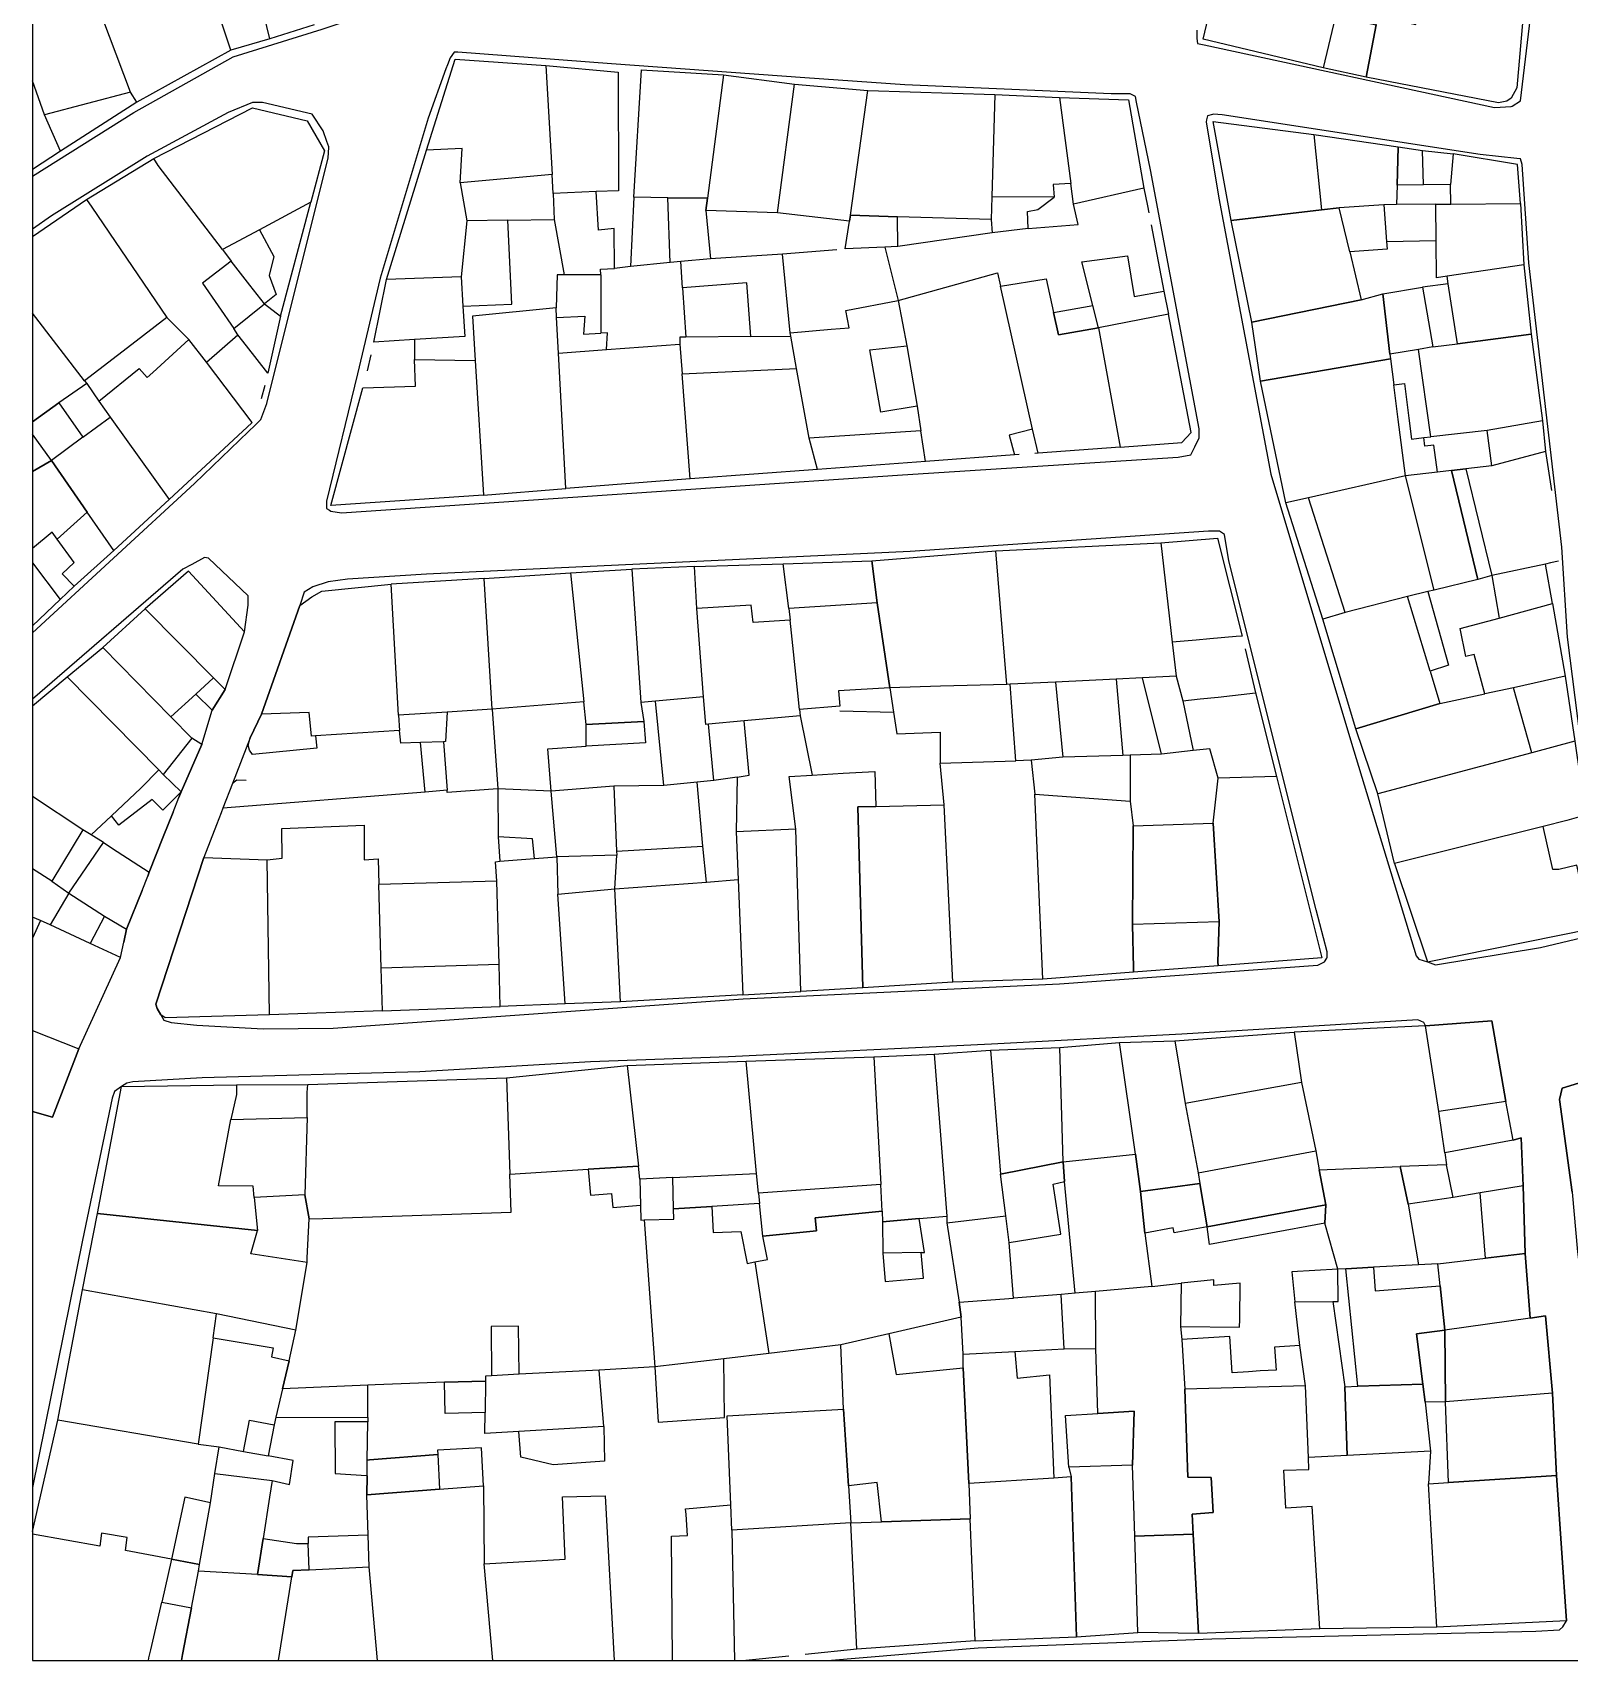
# Model space of a CAD drawing. Header units: millimetres. Extents: x 1778 to 2471, y 1406 to 1876.
# Drawn here: x 2109.8 to 2224.1, y 1405.5 to 1526.5 of the extents above; entities that cross this region are included whole.
import ezdxf

# ---------------------------------------------------------------- set-up
doc = ezdxf.new("R2010")
doc.units = ezdxf.units.MM
doc.layers.add('LOC_CORTE', color=6, linetype='Continuous')
doc.layers.add('LOC_VISTA', color=8, linetype='Continuous')

msp = doc.modelspace()

# ---------------------------------------------------------------- linework, layer by layer
at = {"layer": 'LOC_CORTE'}
for p, q in [((2124.577, 1525.212), (2122.257, 1532.182)), ((2117.117, 1522.102), (2114.487, 1529.082)), ((2130.767, 1527.112), (2127.467, 1526.052)), ((2206.677, 1527.742), (2205.767, 1523.912)), ((2127.467, 1526.052), (2124.577, 1525.212)), ((2124.577, 1525.212), (2117.597, 1521.352)), ((2147.987, 1524.072), (2148.447, 1515.982)), ((2161.197, 1523.392), (2159.997, 1514.212)), ((2161.197, 1523.392), (2166.477, 1522.692)), ((2110.717, 1520.402), (2109.839, 1522.948)), ((2117.117, 1522.102), (2110.717, 1520.402)), ((2117.597, 1521.352), (2117.117, 1522.102)), ((2165.197, 1513.132), (2166.477, 1522.692)), ((2166.477, 1522.692), (2171.917, 1522.212)), ((2170.637, 1512.952), (2171.917, 1522.212)), ((2171.917, 1522.212), (2181.367, 1521.922)), ((2117.597, 1521.352), (2111.907, 1517.722)), ((2181.367, 1521.922), (2181.127, 1514.322)), ((2181.367, 1521.922), (2186.167, 1521.692)), ((2186.167, 1521.692), (2187.017, 1515.302)), ((2111.907, 1517.722), (2110.717, 1520.402)), ((2205.057, 1518.942), (2205.627, 1513.342)), ((2111.907, 1517.722), (2109.839, 1516.352)), ((2136.147, 1508.162), (2139.107, 1517.792)), ((2213.217, 1515.202), (2213.147, 1517.762)), ((2213.147, 1517.762), (2215.427, 1517.502)), ((2215.427, 1517.502), (2215.237, 1515.222)), ((2113.857, 1514.112), (2118.847, 1517.172)), ((2148.447, 1515.982), (2141.627, 1515.362)), ((2211.267, 1515.192), (2211.217, 1513.742)), ((2213.217, 1515.202), (2211.267, 1515.192)), ((2215.237, 1515.222), (2213.217, 1515.202)), ((2215.247, 1513.772), (2215.237, 1515.222)), ((2109.839, 1511.379), (2113.857, 1514.112)), ((2130.517, 1513.922), (2126.717, 1511.872)), ((2148.527, 1514.572), (2148.597, 1512.642)), ((2210.277, 1513.732), (2206.957, 1513.502)), ((2211.217, 1513.742), (2210.277, 1513.732)), ((2210.277, 1513.732), (2210.467, 1510.992)), ((2214.147, 1513.762), (2211.217, 1513.742)), ((2214.147, 1513.762), (2215.247, 1513.772)), ((2145.157, 1512.592), (2142.117, 1512.542)), ((2145.157, 1512.592), (2148.597, 1512.642)), ((2148.597, 1512.642), (2149.347, 1508.522)), ((2174.157, 1510.622), (2174.137, 1512.842)), ((2181.077, 1512.622), (2174.137, 1512.842)), ((2181.077, 1512.622), (2181.157, 1511.652)), ((2207.747, 1510.242), (2206.957, 1513.502)), ((2126.717, 1511.872), (2123.947, 1510.392)), ((2181.157, 1511.652), (2174.157, 1510.622)), ((2183.837, 1511.962), (2181.157, 1511.652)), ((2123.947, 1510.392), (2124.597, 1509.542)), ((2160.217, 1509.712), (2158.027, 1509.512)), ((2220.667, 1509.252), (2214.967, 1508.422)), ((2141.687, 1508.362), (2136.147, 1508.162)), ((2152.067, 1508.532), (2149.347, 1508.522)), ((2152.067, 1508.532), (2152.087, 1504.182)), ((2184.167, 1497.042), (2181.787, 1507.672)), ((2124.787, 1504.532), (2127.067, 1506.372)), ((2174.167, 1506.622), (2174.817, 1503.232)), ((2113.707, 1500.642), (2109.839, 1505.66)), ((2121.457, 1503.722), (2119.817, 1505.342)), ((2148.787, 1505.352), (2148.747, 1506.062)), ((2148.927, 1502.692), (2148.787, 1505.352)), ((2189.067, 1504.592), (2188.647, 1506.252)), ((2194.257, 1505.602), (2189.067, 1504.592)), ((2163.227, 1503.932), (2166.197, 1503.952)), ((2122.757, 1502.022), (2121.457, 1503.722)), ((2174.817, 1503.232), (2175.587, 1498.752)), ((2213.917, 1503.162), (2212.847, 1502.982)), ((2213.767, 1496.482), (2212.847, 1502.982)), ((2158.127, 1501.152), (2166.627, 1501.562)), ((2167.567, 1496.392), (2166.627, 1501.562)), ((2113.867, 1500.432), (2111.787, 1499.002)), ((2113.707, 1500.642), (2113.867, 1500.432)), ((2113.867, 1500.432), (2114.777, 1499.132)), ((2158.707, 1493.352), (2158.127, 1501.152)), ((2114.777, 1499.132), (2115.607, 1497.942)), ((2175.587, 1498.752), (2175.857, 1496.922)), ((2111.247, 1494.722), (2109.839, 1496.673)), ((2175.857, 1496.922), (2167.567, 1496.392)), ((2176.207, 1494.642), (2175.857, 1496.922)), ((2217.947, 1496.952), (2213.767, 1496.482)), ((2222.067, 1497.662), (2217.947, 1496.952)), ((2218.297, 1494.312), (2217.947, 1496.952)), ((2113.577, 1496.462), (2111.247, 1494.722)), ((2168.177, 1494.052), (2167.567, 1496.392)), ((2213.237, 1496.422), (2213.767, 1496.482)), ((2176.207, 1494.642), (2168.177, 1494.052)), ((2168.177, 1494.052), (2158.707, 1493.352)), ((2211.877, 1493.572), (2204.667, 1491.952)), ((2214.257, 1493.852), (2211.877, 1493.572)), ((2214.007, 1485.092), (2211.877, 1493.572)), ((2215.297, 1493.972), (2214.257, 1493.852)), ((2204.667, 1491.952), (2202.977, 1491.572)), ((2207.387, 1483.422), (2204.667, 1491.952)), ((2205.727, 1482.932), (2202.977, 1491.572)), ((2181.427, 1488.012), (2193.687, 1488.592)), ((2193.687, 1488.592), (2194.547, 1481.212)), ((2166.037, 1483.712), (2165.627, 1487.042)), ((2182.247, 1478.082), (2181.427, 1488.012)), ((2149.827, 1486.382), (2150.807, 1476.792)), ((2137.037, 1475.802), (2136.487, 1485.532)), ((2212.037, 1484.602), (2207.387, 1483.422)), ((2213.547, 1484.982), (2212.037, 1484.602)), ((2213.717, 1479.052), (2212.037, 1484.602)), ((2214.007, 1485.092), (2213.547, 1484.982)), ((2172.617, 1484.142), (2166.037, 1483.712)), ((2166.037, 1483.712), (2166.137, 1482.862)), ((2207.387, 1483.422), (2205.727, 1482.932)), ((2194.547, 1481.212), (2194.837, 1478.682)), ((2112.407, 1478.652), (2115.057, 1480.812)), ((2120.117, 1475.662), (2115.057, 1480.812)), ((2109.839, 1476.488), (2112.407, 1478.652)), ((2119.227, 1471.732), (2112.407, 1478.652)), ((2194.837, 1478.682), (2192.337, 1478.562)), ((2194.837, 1478.682), (2195.337, 1476.862)), ((2223.757, 1478.692), (2219.917, 1477.832)), ((2223.757, 1478.692), (2224.467, 1473.862)), ((2182.487, 1478.092), (2182.247, 1478.082)), ((2185.877, 1478.252), (2182.487, 1478.092)), ((2219.917, 1477.832), (2217.787, 1477.372)), ((2221.267, 1473.002), (2219.917, 1477.832)), ((2143.997, 1476.232), (2140.647, 1476.022)), ((2156.147, 1476.832), (2155.037, 1476.722)), ((2155.037, 1476.722), (2155.267, 1475.332)), ((2159.717, 1477.162), (2156.147, 1476.832)), ((2156.747, 1470.572), (2156.147, 1476.832)), ((2195.337, 1476.862), (2196.107, 1473.172)), ((2140.647, 1476.022), (2137.037, 1475.802)), ((2137.037, 1475.802), (2137.107, 1474.662)), ((2160.477, 1470.932), (2160.077, 1475.122)), ((2121.687, 1474.072), (2119.557, 1471.392)), ((2122.417, 1473.612), (2121.687, 1474.072)), ((2137.107, 1474.662), (2130.867, 1474.262)), ((2140.377, 1473.822), (2138.677, 1473.762)), ((2140.377, 1473.822), (2140.647, 1470.222)), ((2224.467, 1473.862), (2221.267, 1473.002)), ((2122.417, 1473.612), (2120.877, 1470.102)), ((2221.267, 1473.002), (2209.817, 1469.952)), ((2120.877, 1470.102), (2119.557, 1471.392)), ((2184.057, 1472.442), (2182.917, 1472.402)), ((2184.057, 1472.442), (2184.327, 1469.932)), ((2153.037, 1470.522), (2148.387, 1470.142)), ((2148.797, 1465.262), (2148.387, 1470.142)), ((2156.747, 1470.572), (2153.037, 1470.522)), ((2153.037, 1470.522), (2153.237, 1465.682)), ((2159.237, 1470.812), (2156.747, 1470.572)), ((2160.477, 1470.932), (2159.237, 1470.812)), ((2159.667, 1466.062), (2159.237, 1470.812)), ((2162.207, 1471.192), (2160.477, 1470.932)), ((2162.207, 1471.192), (2162.127, 1467.132)), ((2202.287, 1471.242), (2197.947, 1471.102)), ((2113.587, 1467.272), (2109.839, 1469.742)), ((2178.237, 1455.952), (2177.597, 1469.122)), ((2184.927, 1456.162), (2184.327, 1469.932)), ((2113.587, 1467.272), (2111.267, 1463.452)), ((2162.127, 1467.132), (2162.277, 1463.572)), ((2153.257, 1465.382), (2148.797, 1465.262)), ((2153.107, 1462.882), (2153.257, 1465.382)), ((2153.237, 1465.682), (2159.667, 1466.062)), ((2153.237, 1465.682), (2153.257, 1465.382)), ((2159.917, 1463.392), (2159.667, 1466.062)), ((2111.267, 1463.452), (2109.839, 1464.363)), ((2127.447, 1453.512), (2127.267, 1465.052)), ((2111.267, 1463.452), (2112.527, 1462.572)), ((2135.757, 1456.992), (2135.567, 1463.202)), ((2148.877, 1462.482), (2153.107, 1462.882)), ((2153.107, 1462.882), (2159.917, 1463.392)), ((2153.547, 1454.482), (2153.107, 1462.882)), ((2159.917, 1463.392), (2162.277, 1463.572)), ((2112.527, 1462.572), (2111.137, 1460.212)), ((2149.417, 1454.342), (2148.877, 1462.482)), ((2110.417, 1460.522), (2109.839, 1460.775)), ((2198.027, 1460.432), (2191.597, 1460.222)), ((2144.517, 1457.252), (2135.757, 1456.992)), ((2135.857, 1453.822), (2135.757, 1456.992)), ((2184.927, 1456.162), (2178.237, 1455.952)), ((2153.547, 1454.482), (2149.417, 1454.342)), ((2135.857, 1453.822), (2127.447, 1453.512)), ((2176.857, 1450.602), (2181.047, 1450.892)), ((2181.047, 1450.892), (2186.197, 1451.092)), ((2181.047, 1450.892), (2181.787, 1441.672)), ((2186.197, 1451.092), (2190.637, 1451.462)), ((2186.437, 1442.592), (2186.197, 1451.092)), ((2190.637, 1451.462), (2194.737, 1451.582)), ((2191.807, 1443.162), (2190.637, 1451.462)), ((2194.737, 1451.582), (2195.497, 1446.932)), ((2145.067, 1448.842), (2154.027, 1449.752)), ((2154.027, 1449.752), (2162.867, 1450.072)), ((2154.027, 1449.752), (2154.867, 1442.282)), ((2162.867, 1450.072), (2172.377, 1450.402)), ((2163.647, 1441.722), (2162.867, 1450.072)), ((2172.377, 1450.402), (2176.857, 1450.602)), ((2172.377, 1450.402), (2172.877, 1440.912)), ((2176.857, 1450.602), (2177.797, 1438.562)), ((2124.987, 1448.312), (2130.287, 1448.352)), ((2130.287, 1448.352), (2145.067, 1448.842)), ((2145.067, 1448.842), (2145.307, 1441.672)), ((2204.147, 1448.482), (2195.497, 1446.932)), ((2204.147, 1448.482), (2205.207, 1443.412)), ((2124.587, 1445.732), (2130.247, 1445.902)), ((2130.247, 1445.902), (2130.077, 1440.142)), ((2195.497, 1446.932), (2196.467, 1441.782)), ((2214.807, 1443.262), (2214.347, 1446.332)), ((2219.877, 1444.202), (2214.807, 1443.262)), ((2186.437, 1442.592), (2181.787, 1441.672)), ((2186.437, 1442.592), (2191.807, 1443.162)), ((2196.467, 1441.782), (2205.207, 1443.412)), ((2214.937, 1442.382), (2211.497, 1442.252)), ((2214.807, 1443.262), (2214.937, 1442.382)), ((2215.417, 1439.932), (2214.937, 1442.382)), ((2154.977, 1441.302), (2155.017, 1439.372)), ((2157.427, 1441.422), (2163.647, 1441.722)), ((2163.787, 1440.272), (2163.647, 1441.722)), ((2187.327, 1432.822), (2186.527, 1441.122)), ((2196.467, 1441.782), (2196.597, 1440.982)), ((2130.077, 1440.142), (2126.317, 1439.952)), ((2172.877, 1440.912), (2163.787, 1440.272)), ((2163.787, 1440.272), (2163.857, 1439.502)), ((2172.977, 1438.932), (2172.877, 1440.912)), ((2217.427, 1440.282), (2215.417, 1439.932)), ((2220.617, 1440.822), (2217.427, 1440.282)), ((2182.747, 1432.462), (2182.417, 1436.602)), ((2129.397, 1430.072), (2130.247, 1435.112)), ((2175.887, 1435.852), (2173.037, 1435.812)), ((2111.727, 1423.392), (2113.557, 1433.092)), ((2123.507, 1431.302), (2113.557, 1433.092)), ((2186.287, 1432.742), (2182.747, 1432.462)), ((2187.327, 1432.822), (2186.287, 1432.742)), ((2186.507, 1428.702), (2186.287, 1432.742)), ((2123.257, 1429.502), (2123.507, 1431.302)), ((2129.397, 1430.072), (2123.507, 1431.302)), ((2179.017, 1428.292), (2178.867, 1431.042)), ((2221.157, 1430.972), (2214.817, 1430.082)), ((2123.257, 1429.502), (2122.137, 1421.612)), ((2214.857, 1424.752), (2214.817, 1430.082)), ((2145.997, 1426.802), (2143.957, 1426.692)), ((2143.497, 1426.282), (2143.467, 1423.972)), ((2204.447, 1425.942), (2195.487, 1425.702)), ((2204.667, 1420.622), (2204.447, 1425.942)), ((2222.807, 1425.402), (2214.857, 1424.752)), ((2109.839, 1415.108), (2111.727, 1423.392)), ((2122.137, 1421.612), (2111.727, 1423.392)), ((2152.287, 1422.932), (2145.987, 1422.552)), ((2122.137, 1421.612), (2123.707, 1421.412)), ((2123.397, 1419.432), (2123.707, 1421.412)), ((2123.707, 1421.412), (2125.507, 1421.072)), ((2125.507, 1421.072), (2127.347, 1420.732)), ((2207.547, 1420.772), (2204.667, 1420.622)), ((2213.747, 1421.102), (2207.547, 1420.772)), ((2213.747, 1421.102), (2213.597, 1418.652)), ((2123.057, 1417.262), (2123.397, 1419.432)), ((2191.587, 1420.052), (2186.857, 1419.892)), ((2214.217, 1408.002), (2213.597, 1418.652)), ((2161.817, 1415.222), (2161.737, 1417.092)), ((2170.647, 1415.752), (2161.817, 1415.222)), ((2179.887, 1406.982), (2179.527, 1416.062)), ((2130.397, 1412.282), (2130.327, 1414.222)), ((2120.177, 1413.052), (2119.447, 1409.862)), ((2126.547, 1411.912), (2122.167, 1412.172)), ((2135.475, 1405.536), (2134.857, 1412.482)), ((2144.052, 1405.536), (2143.397, 1412.712)), ((2126.547, 1411.912), (2129.107, 1411.762)), ((2128.129, 1405.536), (2129.107, 1411.762)), ((2214.217, 1408.002), (2205.507, 1407.892))]:
    msp.add_line(p, q, dxfattribs=at)
for points in [[(2205.767, 1523.912), (2196.847, 1526.032), (2198.857, 1534.472), (2207.647, 1532.672), (2207.837, 1532.622), (2206.677, 1527.742)], [(2127.467, 1526.052), (2126.397, 1530.462), (2125.687, 1533.142)], [(2220.417, 1527.552), (2220.597, 1527.522), (2220.157, 1522.412), (2219.747, 1521.642), (2219.407, 1521.432), (2218.787, 1521.292), (2208.957, 1523.222), (2209.707, 1527.112), (2209.827, 1527.722), (2212.657, 1527.122), (2213.137, 1529.382)], [(2206.677, 1527.742), (2209.707, 1527.112), (2208.957, 1523.222), (2205.767, 1523.912)], [(2139.107, 1517.792), (2141.247, 1524.542), (2147.987, 1524.072)], [(2147.987, 1524.072), (2153.367, 1523.592), (2153.387, 1514.772), (2151.737, 1514.702), (2148.527, 1514.572), (2148.447, 1515.982)], [(2159.997, 1514.212), (2157.067, 1514.252), (2154.517, 1514.282), (2155.087, 1523.762), (2161.197, 1523.392)], [(2118.847, 1517.172), (2126.177, 1520.932), (2130.257, 1519.972), (2131.527, 1517.742), (2130.517, 1513.922)], [(2186.167, 1521.692), (2191.287, 1521.522), (2192.437, 1514.952), (2187.217, 1513.772), (2187.017, 1515.302)], [(2205.627, 1513.342), (2198.937, 1512.552), (2197.587, 1519.922), (2205.057, 1518.942)], [(2205.057, 1518.942), (2211.347, 1518.022), (2211.267, 1515.192), (2211.217, 1513.742), (2210.277, 1513.732), (2206.957, 1513.502), (2205.627, 1513.342)], [(2141.627, 1515.362), (2141.767, 1517.922), (2139.107, 1517.792)], [(2211.267, 1515.192), (2211.347, 1518.022), (2213.147, 1517.762)], [(2215.247, 1513.772), (2220.427, 1513.812), (2220.197, 1516.712), (2215.427, 1517.502)], [(2123.947, 1510.392), (2119.167, 1516.652), (2118.847, 1517.172)], [(2148.527, 1514.572), (2148.447, 1515.982), (2141.627, 1515.362), (2142.117, 1512.542)], [(2141.627, 1515.362), (2142.117, 1512.542), (2141.687, 1508.362)], [(2187.017, 1515.302), (2185.697, 1515.222), (2185.757, 1514.282), (2181.127, 1514.322)], [(2183.837, 1511.962), (2187.547, 1512.252), (2187.217, 1513.772), (2187.017, 1515.302), (2185.697, 1515.222), (2185.757, 1514.282)], [(2113.857, 1514.112), (2114.237, 1513.552), (2119.817, 1505.342)], [(2127.067, 1506.372), (2128.277, 1505.442), (2130.517, 1513.922)], [(2152.067, 1508.532), (2152.047, 1508.952), (2153.097, 1509.002), (2153.067, 1511.972), (2151.897, 1511.842), (2151.737, 1514.702), (2148.527, 1514.572)], [(2158.027, 1509.512), (2157.227, 1509.432), (2157.067, 1514.252), (2159.997, 1514.212), (2159.877, 1513.312), (2160.217, 1509.712)], [(2165.197, 1513.132), (2159.877, 1513.312), (2159.997, 1514.212)], [(2181.127, 1514.322), (2181.077, 1512.622), (2174.137, 1512.842), (2170.637, 1512.952)], [(2185.757, 1514.282), (2181.127, 1514.322), (2181.077, 1512.622)], [(2183.837, 1511.962), (2183.777, 1513.222), (2184.557, 1513.382), (2185.757, 1514.282)], [(2210.467, 1510.992), (2214.167, 1511.072), (2214.147, 1513.762)], [(2214.967, 1508.422), (2214.187, 1508.302), (2214.167, 1511.072), (2214.147, 1513.762), (2215.247, 1513.772), (2220.427, 1513.812), (2220.667, 1509.252)], [(2142.117, 1512.542), (2141.687, 1508.362), (2141.827, 1506.182)], [(2141.827, 1506.182), (2145.457, 1506.352), (2145.157, 1512.592)], [(2170.637, 1512.952), (2170.567, 1512.502), (2165.197, 1513.132)], [(2174.157, 1510.622), (2174.137, 1510.622), (2173.177, 1510.582), (2170.247, 1510.442), (2170.567, 1512.502), (2170.637, 1512.952), (2174.137, 1512.842)], [(2207.747, 1510.242), (2208.597, 1506.672), (2200.457, 1505.012), (2198.937, 1512.552), (2205.627, 1513.342), (2206.957, 1513.502)], [(2126.717, 1511.872), (2127.777, 1509.882), (2127.417, 1508.472), (2127.957, 1507.062), (2127.067, 1506.372)], [(2166.197, 1503.952), (2166.147, 1504.212), (2165.577, 1510.052), (2160.217, 1509.712)], [(2210.467, 1510.992), (2210.507, 1510.432), (2207.747, 1510.242)], [(2124.597, 1509.542), (2122.467, 1507.912), (2124.787, 1504.532)], [(2127.067, 1506.372), (2125.997, 1507.742), (2124.597, 1509.542)], [(2163.227, 1503.932), (2162.917, 1507.922), (2158.137, 1507.542), (2158.027, 1509.512)], [(2188.647, 1506.252), (2187.827, 1509.492), (2191.217, 1509.932), (2191.707, 1506.912), (2193.927, 1507.312), (2194.257, 1505.602)], [(2220.667, 1509.252), (2221.227, 1504.112), (2215.757, 1503.402), (2215.057, 1507.852), (2214.967, 1508.422)], [(2141.687, 1508.362), (2141.827, 1506.182), (2141.977, 1503.932), (2138.217, 1503.702), (2135.197, 1503.512), (2136.147, 1508.162)], [(2149.347, 1508.522), (2148.837, 1508.522), (2148.747, 1506.062)], [(2174.167, 1506.622), (2181.567, 1508.662), (2181.787, 1507.672)], [(2181.787, 1507.672), (2185.177, 1508.222), (2185.727, 1505.722), (2186.097, 1504.052), (2189.067, 1504.592), (2190.677, 1495.722), (2184.577, 1495.262), (2184.167, 1497.042)], [(2212.847, 1502.982), (2210.727, 1502.622), (2210.187, 1507.102), (2213.157, 1507.602), (2213.917, 1503.162)], [(2125.107, 1504.062), (2124.787, 1504.532), (2127.067, 1506.372), (2128.277, 1505.442), (2127.317, 1501.212), (2125.747, 1503.242), (2125.107, 1504.062)], [(2166.627, 1501.562), (2166.197, 1503.952), (2166.147, 1504.212), (2169.207, 1504.482), (2170.527, 1504.592), (2170.277, 1505.872), (2174.167, 1506.622)], [(2201.117, 1500.612), (2200.457, 1505.012), (2208.597, 1506.672), (2210.187, 1507.102), (2210.727, 1502.622), (2210.777, 1502.272), (2201.117, 1500.612)], [(2119.817, 1505.342), (2117.227, 1503.352), (2113.707, 1500.642)], [(2141.827, 1506.182), (2141.977, 1503.932), (2138.217, 1503.702), (2138.227, 1502.232), (2142.747, 1502.162)], [(2148.747, 1506.062), (2142.537, 1505.442), (2142.747, 1502.162)], [(2148.787, 1505.352), (2150.897, 1505.452), (2150.797, 1504.102), (2152.087, 1504.182)], [(2189.067, 1504.592), (2186.097, 1504.052), (2185.727, 1505.722), (2188.647, 1506.252)], [(2189.067, 1504.592), (2190.677, 1495.722), (2195.257, 1496.062), (2195.957, 1496.812), (2194.257, 1505.602)], [(2122.757, 1502.022), (2125.107, 1504.062), (2124.787, 1504.532)], [(2148.927, 1502.692), (2152.507, 1502.962), (2152.577, 1504.212), (2152.087, 1504.182)], [(2163.227, 1503.932), (2158.397, 1503.892), (2157.957, 1503.892), (2157.957, 1503.372), (2158.127, 1501.152), (2166.627, 1501.562), (2166.197, 1503.952)], [(2213.917, 1503.162), (2215.757, 1503.402), (2221.227, 1504.112), (2222.067, 1497.662)], [(2114.777, 1499.132), (2117.767, 1501.552), (2118.347, 1500.882), (2118.767, 1501.262), (2121.457, 1503.722)], [(2158.707, 1493.352), (2149.477, 1492.652), (2148.927, 1502.692), (2152.507, 1502.962), (2157.957, 1503.372), (2158.127, 1501.152)], [(2175.587, 1498.752), (2172.877, 1498.312), (2172.057, 1502.952), (2174.817, 1503.232)], [(2115.607, 1497.942), (2119.987, 1491.812), (2126.147, 1497.532), (2126.157, 1497.542), (2122.757, 1502.022)], [(2143.367, 1492.142), (2131.997, 1491.372), (2134.387, 1500.112), (2138.297, 1500.242), (2138.227, 1502.232), (2142.747, 1502.162), (2143.367, 1492.142)], [(2142.747, 1502.162), (2143.367, 1492.142), (2149.477, 1492.652), (2148.927, 1502.692)], [(2202.977, 1491.572), (2201.117, 1500.612), (2210.777, 1502.272), (2211.017, 1500.352)], [(2211.017, 1500.352), (2211.807, 1500.452), (2212.127, 1497.872), (2212.327, 1496.312), (2213.237, 1496.422)], [(2211.877, 1493.572), (2211.347, 1497.772), (2211.017, 1500.352)], [(2111.787, 1499.002), (2109.839, 1497.586)], [(2109.839, 1497.586), (2111.787, 1499.002), (2113.577, 1496.462)], [(2113.577, 1496.462), (2115.607, 1497.942), (2119.987, 1491.812), (2115.887, 1488.022), (2113.907, 1490.882), (2111.247, 1494.722)], [(2111.787, 1499.002), (2113.577, 1496.462), (2115.607, 1497.942)], [(2184.167, 1497.042), (2182.437, 1496.612), (2182.817, 1495.132), (2176.207, 1494.642)], [(2222.067, 1497.662), (2222.287, 1495.382), (2218.297, 1494.312)], [(2214.257, 1493.852), (2213.997, 1495.872), (2213.317, 1495.782), (2213.237, 1496.422)], [(2109.839, 1493.895), (2111.247, 1494.722), (2113.907, 1490.882), (2111.667, 1488.862)], [(2111.247, 1494.722), (2109.839, 1493.895)], [(2218.297, 1494.312), (2216.357, 1494.092), (2215.297, 1493.972)], [(2215.297, 1493.972), (2217.247, 1485.882), (2214.007, 1485.092)], [(2111.667, 1488.862), (2111.287, 1489.392), (2109.839, 1488.176)], [(2193.687, 1488.592), (2197.917, 1488.942), (2199.737, 1481.672), (2199.307, 1481.652), (2197.337, 1481.472), (2196.327, 1481.372), (2194.547, 1481.212)], [(2109.839, 1487.112), (2111.897, 1484.392), (2109.839, 1482.437)], [(2159.217, 1483.722), (2159.037, 1486.832), (2165.627, 1487.042)], [(2165.627, 1487.042), (2172.217, 1487.252), (2172.617, 1484.142)], [(2182.247, 1478.082), (2177.317, 1477.942), (2173.567, 1477.832), (2172.617, 1484.142), (2172.217, 1487.252), (2181.427, 1488.012)], [(2218.837, 1483.012), (2222.797, 1484.082), (2222.277, 1487.022), (2218.287, 1486.162), (2218.837, 1483.012)], [(2118.217, 1483.702), (2123.297, 1478.572), (2124.157, 1477.692), (2125.587, 1481.982), (2121.437, 1486.492), (2118.217, 1483.702)], [(2143.997, 1476.232), (2143.397, 1485.962), (2136.487, 1485.532)], [(2150.807, 1476.792), (2143.997, 1476.232), (2143.397, 1485.962), (2149.827, 1486.382)], [(2149.827, 1486.382), (2154.377, 1486.632), (2155.037, 1476.722), (2155.267, 1475.332), (2150.977, 1475.092), (2150.807, 1476.792)], [(2159.717, 1477.162), (2159.217, 1483.722), (2159.037, 1486.832), (2154.377, 1486.632), (2155.037, 1476.722)], [(2126.857, 1475.872), (2129.697, 1483.932), (2130.597, 1484.582), (2131.347, 1485.012), (2136.487, 1485.532)], [(2213.547, 1484.982), (2215.087, 1479.512), (2213.717, 1479.052)], [(2115.057, 1480.812), (2118.217, 1483.702), (2123.297, 1478.572), (2121.977, 1477.362), (2120.117, 1475.662)], [(2166.137, 1482.862), (2163.407, 1482.682), (2163.237, 1483.962), (2159.217, 1483.722)], [(2166.837, 1476.212), (2166.887, 1475.752), (2166.887, 1475.742), (2162.737, 1475.362), (2160.077, 1475.122), (2159.877, 1475.102), (2159.717, 1477.162), (2159.217, 1483.722)], [(2172.617, 1484.142), (2173.567, 1477.832), (2169.747, 1477.612), (2169.827, 1476.462), (2166.837, 1476.212)], [(2217.787, 1477.372), (2216.977, 1480.312), (2216.377, 1480.152), (2215.947, 1482.222), (2218.837, 1483.012), (2222.797, 1484.082), (2223.757, 1478.692)], [(2166.837, 1476.212), (2166.707, 1477.432), (2166.137, 1482.862)], [(2213.717, 1479.052), (2214.437, 1476.662), (2208.197, 1474.772), (2205.727, 1482.932)], [(2192.337, 1478.562), (2190.367, 1478.472), (2185.877, 1478.252)], [(2196.107, 1473.172), (2193.757, 1472.892), (2192.337, 1478.562)], [(2122.417, 1473.612), (2123.177, 1476.172), (2121.977, 1477.362), (2120.117, 1475.662), (2121.687, 1474.072)], [(2182.917, 1472.402), (2182.737, 1474.722), (2182.487, 1478.092)], [(2185.877, 1478.252), (2186.417, 1472.672), (2184.057, 1472.442)], [(2195.337, 1476.862), (2196.627, 1477.002), (2197.967, 1477.142), (2200.737, 1477.442), (2202.287, 1471.242)], [(2209.817, 1469.952), (2208.197, 1474.772), (2214.437, 1476.662), (2217.787, 1477.372)], [(2143.997, 1476.232), (2144.427, 1470.322), (2140.657, 1470.042), (2140.647, 1470.222)], [(2160.077, 1475.122), (2159.877, 1475.102), (2159.717, 1477.162)], [(2120.117, 1475.662), (2121.687, 1474.072), (2119.557, 1471.392), (2119.227, 1471.732)], [(2130.867, 1474.262), (2130.957, 1473.332), (2126.187, 1472.872), (2125.967, 1473.182), (2125.857, 1473.562), (2126.017, 1474.102), (2126.857, 1475.872)], [(2130.867, 1474.262), (2130.567, 1474.242), (2130.397, 1476.002), (2126.857, 1475.872)], [(2140.647, 1476.022), (2140.537, 1473.832), (2140.377, 1473.822)], [(2150.987, 1473.482), (2150.977, 1475.092), (2155.267, 1475.332)], [(2155.267, 1475.332), (2155.387, 1473.732), (2150.987, 1473.482)], [(2162.207, 1471.192), (2163.107, 1471.322), (2162.737, 1475.362), (2160.077, 1475.122)], [(2138.677, 1473.762), (2137.217, 1473.702), (2137.107, 1474.662)], [(2140.647, 1470.222), (2139.017, 1470.072), (2138.677, 1473.762)], [(2224.467, 1473.862), (2225.267, 1468.372), (2223.877, 1467.972), (2222.117, 1467.522), (2211.057, 1464.762), (2209.817, 1469.952)], [(2148.387, 1470.142), (2148.127, 1473.282), (2150.987, 1473.482)], [(2197.947, 1471.102), (2197.337, 1473.292), (2196.107, 1473.172)], [(2119.227, 1471.732), (2117.877, 1470.362), (2115.697, 1468.312), (2114.197, 1466.892), (2113.587, 1467.272)], [(2120.877, 1470.102), (2119.527, 1468.732), (2118.717, 1469.532), (2116.247, 1467.612), (2115.697, 1468.312), (2117.877, 1470.362), (2119.227, 1471.732), (2119.557, 1471.392)], [(2166.937, 1455.252), (2166.577, 1467.332), (2166.067, 1471.232), (2167.777, 1471.332), (2170.077, 1471.472), (2172.437, 1471.602), (2172.517, 1469.002), (2171.167, 1468.972), (2171.537, 1455.522), (2166.937, 1455.252)], [(2177.597, 1469.122), (2177.307, 1472.232), (2182.917, 1472.402)], [(2202.287, 1471.242), (2205.657, 1457.762), (2197.947, 1457.162), (2197.937, 1457.492), (2198.027, 1460.432), (2197.597, 1467.772), (2197.947, 1471.102)], [(2178.237, 1455.952), (2171.537, 1455.522), (2171.167, 1468.972), (2172.517, 1469.002), (2177.597, 1469.122)], [(2184.327, 1469.932), (2191.427, 1469.392), (2191.647, 1467.572), (2191.597, 1460.222), (2191.677, 1457.012), (2191.677, 1456.682), (2184.927, 1456.162)], [(2127.267, 1465.052), (2128.387, 1465.172), (2128.367, 1467.362), (2134.477, 1467.622), (2134.497, 1465.052), (2135.517, 1465.112), (2135.567, 1463.202)], [(2191.597, 1460.222), (2191.647, 1467.572), (2197.597, 1467.772), (2198.027, 1460.432)], [(2111.267, 1463.452), (2112.527, 1462.572), (2115.117, 1466.322), (2114.197, 1466.892), (2113.587, 1467.272), (2111.267, 1463.452)], [(2144.567, 1464.932), (2147.147, 1465.132), (2147.007, 1466.592), (2144.437, 1466.742), (2144.567, 1464.932)], [(2162.277, 1463.572), (2162.637, 1455.002), (2166.937, 1455.252), (2166.577, 1467.332), (2162.127, 1467.132)], [(2222.117, 1467.522), (2211.057, 1464.762), (2213.527, 1457.462), (2225.667, 1459.902), (2224.617, 1464.642), (2223.277, 1464.332), (2222.837, 1464.332), (2222.117, 1467.522)], [(2127.447, 1453.512), (2119.697, 1453.302), (2119.377, 1453.512), (2119.107, 1453.992), (2118.997, 1454.312), (2122.557, 1465.222), (2127.267, 1465.052)], [(2149.417, 1454.342), (2144.597, 1454.152), (2144.517, 1457.252), (2144.337, 1463.462), (2144.247, 1464.902), (2144.567, 1464.932), (2147.147, 1465.132), (2148.797, 1465.262), (2148.877, 1462.482)], [(2148.797, 1465.262), (2148.877, 1462.482), (2153.107, 1462.882)], [(2144.517, 1457.252), (2144.337, 1463.462), (2135.567, 1463.202)], [(2153.107, 1462.882), (2159.917, 1463.392), (2162.277, 1463.572), (2162.637, 1455.002), (2153.547, 1454.482)], [(2112.527, 1462.572), (2115.197, 1460.862), (2114.117, 1458.822), (2111.137, 1460.212)], [(2111.137, 1460.212), (2110.417, 1460.522), (2109.839, 1460.775)], [(2109.839, 1452.352), (2113.277, 1451.002), (2116.377, 1457.792), (2114.117, 1458.822), (2111.137, 1460.212), (2110.417, 1460.522)], [(2110.417, 1460.522), (2109.839, 1459.219)], [(2198.027, 1460.432), (2197.937, 1457.492), (2197.947, 1457.162), (2191.677, 1456.682), (2191.677, 1457.012), (2191.597, 1460.222)], [(2135.857, 1453.822), (2144.597, 1454.152), (2144.517, 1457.252)], [(2109.839, 1452.352), (2113.277, 1451.002)], [(2194.737, 1451.582), (2203.617, 1452.242), (2204.147, 1448.482)], [(2214.347, 1446.332), (2213.377, 1452.692), (2203.617, 1452.242), (2204.147, 1448.482), (2205.207, 1443.412), (2205.467, 1442.012), (2211.497, 1442.252)], [(2214.347, 1446.332), (2213.377, 1452.692), (2218.287, 1453.072), (2219.347, 1447.072), (2214.347, 1446.332)], [(2113.277, 1451.002), (2111.327, 1445.922), (2109.839, 1446.34)], [(2126.317, 1439.952), (2126.547, 1437.502), (2114.657, 1438.762), (2116.447, 1448.202), (2124.987, 1448.312)], [(2124.987, 1448.312), (2124.997, 1447.592), (2124.587, 1445.732)], [(2130.247, 1445.902), (2130.247, 1447.742), (2130.287, 1448.352)], [(2224.277, 1440.332), (2223.327, 1447.232), (2223.527, 1448.062), (2226.287, 1448.912), (2226.977, 1448.642), (2230.417, 1441.762)], [(2219.877, 1444.202), (2219.347, 1447.072), (2214.347, 1446.332)], [(2126.317, 1439.952), (2126.227, 1440.792), (2123.647, 1440.822), (2124.587, 1445.732)], [(2219.877, 1444.202), (2220.467, 1444.372), (2220.617, 1440.822)], [(2145.307, 1441.672), (2151.137, 1442.052), (2154.867, 1442.282)], [(2154.977, 1441.302), (2154.867, 1442.282), (2151.137, 1442.052), (2151.297, 1440.122), (2152.877, 1440.252), (2152.967, 1439.202), (2155.017, 1439.372)], [(2157.427, 1441.422), (2154.977, 1441.302), (2154.867, 1442.282)], [(2182.417, 1436.602), (2182.167, 1438.592), (2181.787, 1441.672), (2186.437, 1442.592), (2186.527, 1441.122)], [(2196.597, 1440.982), (2192.197, 1440.402), (2191.807, 1443.162)], [(2205.207, 1443.412), (2205.467, 1442.012), (2205.957, 1439.402), (2197.137, 1437.752), (2196.597, 1440.982)], [(2215.417, 1439.932), (2212.087, 1439.442), (2211.497, 1442.252)], [(2130.077, 1440.142), (2130.387, 1438.362), (2131.417, 1438.392), (2145.407, 1438.862), (2145.307, 1441.672)], [(2155.017, 1439.372), (2155.047, 1438.262), (2155.307, 1438.272), (2157.507, 1438.322), (2157.487, 1439.112), (2157.427, 1441.422), (2154.977, 1441.302)], [(2163.857, 1439.502), (2160.337, 1439.282), (2157.487, 1439.112), (2157.427, 1441.422)], [(2177.797, 1438.562), (2177.797, 1438.052), (2182.167, 1438.592), (2181.787, 1441.672)], [(2182.417, 1436.602), (2186.267, 1437.222), (2185.687, 1440.942), (2186.527, 1441.122)], [(2130.247, 1435.112), (2130.257, 1435.452), (2130.387, 1438.362), (2130.077, 1440.142), (2126.317, 1439.952), (2126.547, 1437.502)], [(2197.137, 1437.752), (2194.687, 1437.312), (2194.617, 1437.682), (2192.507, 1437.302), (2192.197, 1440.402), (2196.597, 1440.982), (2197.137, 1437.752)], [(2220.617, 1440.822), (2220.777, 1435.792), (2217.827, 1435.442), (2217.427, 1440.282)], [(2113.557, 1433.092), (2114.657, 1438.762), (2126.547, 1437.502)], [(2164.107, 1437.062), (2163.857, 1439.502), (2160.337, 1439.282), (2160.427, 1437.332), (2162.487, 1437.422), (2162.947, 1435.042), (2163.517, 1435.152), (2164.457, 1435.332), (2164.107, 1437.062)], [(2172.977, 1438.932), (2168.017, 1438.442), (2168.117, 1437.462), (2164.107, 1437.062), (2163.857, 1439.502)], [(2172.977, 1438.932), (2173.017, 1438.142), (2175.727, 1438.372), (2177.797, 1438.562)], [(2130.247, 1435.112), (2126.057, 1435.762), (2126.547, 1437.502)], [(2175.887, 1435.852), (2176.127, 1435.852), (2175.727, 1438.372), (2173.017, 1438.142), (2173.037, 1435.812)], [(2173.037, 1435.812), (2173.217, 1433.702), (2176.057, 1433.952), (2175.887, 1435.852)], [(2214.457, 1433.382), (2214.277, 1435.022), (2212.837, 1434.942), (2209.497, 1434.762), (2209.637, 1433.002), (2214.457, 1433.382)], [(2214.817, 1430.082), (2214.457, 1433.382), (2214.277, 1435.022), (2217.827, 1435.442), (2220.777, 1435.792), (2221.157, 1430.972)], [(2195.207, 1433.572), (2195.167, 1430.352), (2199.547, 1430.302), (2199.557, 1430.872), (2199.597, 1433.582), (2197.637, 1433.412), (2197.637, 1433.832), (2195.207, 1433.572)], [(2203.657, 1432.182), (2206.477, 1432.202), (2206.867, 1432.212), (2206.847, 1434.622), (2203.427, 1434.422), (2203.477, 1433.912), (2203.657, 1432.182)], [(2186.507, 1428.702), (2188.877, 1428.722), (2188.837, 1432.962), (2187.327, 1432.822)], [(2178.867, 1431.042), (2178.697, 1432.172), (2182.747, 1432.462)], [(2145.997, 1426.802), (2145.967, 1430.372), (2143.937, 1430.352), (2143.957, 1426.692)], [(2178.867, 1431.042), (2173.477, 1429.802), (2174.017, 1426.782), (2178.997, 1427.292), (2179.017, 1428.292)], [(2221.157, 1430.972), (2222.297, 1431.152), (2222.807, 1425.402)], [(2123.257, 1429.502), (2127.717, 1428.772), (2127.587, 1428.092), (2128.917, 1427.812), (2129.397, 1430.072)], [(2204.447, 1425.942), (2204.037, 1428.942), (2202.157, 1428.822), (2202.277, 1427.122), (2201.077, 1427.052), (2200.207, 1426.992), (2199.007, 1426.912), (2198.827, 1429.612), (2195.247, 1429.382), (2195.487, 1425.702)], [(2161.207, 1427.942), (2156.097, 1427.352), (2156.337, 1423.252), (2161.277, 1423.582), (2161.207, 1427.942)], [(2179.017, 1428.292), (2182.857, 1428.502), (2186.507, 1428.702)], [(2143.957, 1426.692), (2143.497, 1426.672), (2143.497, 1426.282)], [(2152.287, 1422.932), (2151.957, 1427.112), (2145.997, 1426.802)], [(2134.767, 1426.002), (2128.427, 1425.712), (2127.927, 1423.612), (2134.747, 1423.602), (2134.767, 1426.002)], [(2143.467, 1423.972), (2140.497, 1423.902), (2140.457, 1426.222), (2143.497, 1426.282)], [(2205.507, 1407.892), (2196.507, 1407.532), (2196.097, 1414.932), (2196.017, 1416.402), (2197.577, 1416.542), (2197.437, 1419.122), (2195.697, 1419.152), (2195.487, 1425.702)], [(2207.547, 1420.772), (2207.367, 1425.882), (2208.347, 1425.912), (2213.167, 1426.082), (2213.337, 1424.742), (2213.747, 1421.102)], [(2222.807, 1425.402), (2223.107, 1419.272), (2215.087, 1418.752), (2214.857, 1424.752)], [(2161.737, 1417.092), (2161.457, 1423.722), (2170.117, 1424.202), (2170.477, 1418.522), (2170.647, 1415.752)], [(2125.507, 1421.072), (2125.967, 1423.402), (2127.797, 1423.042), (2127.347, 1420.732)], [(2134.707, 1419.262), (2134.717, 1420.432), (2134.747, 1423.282), (2132.297, 1423.272), (2132.327, 1419.422), (2134.657, 1419.272), (2134.707, 1419.262)], [(2145.987, 1422.552), (2143.447, 1422.402), (2143.467, 1423.972)], [(2152.287, 1422.932), (2152.347, 1420.352), (2148.537, 1420.072), (2146.127, 1420.642), (2145.987, 1422.552)], [(2186.857, 1419.892), (2186.617, 1423.732), (2189.027, 1423.882), (2191.707, 1424.052), (2191.587, 1420.052)], [(2123.397, 1419.432), (2127.657, 1418.902), (2128.927, 1418.612), (2129.217, 1420.392), (2127.347, 1420.732)], [(2140.097, 1418.262), (2143.347, 1418.512), (2143.207, 1421.342), (2139.947, 1421.172), (2139.967, 1420.842), (2140.097, 1418.262)], [(2205.507, 1407.892), (2204.937, 1416.982), (2202.987, 1416.842), (2202.847, 1419.672), (2204.707, 1419.732), (2204.667, 1420.622)], [(2122.167, 1412.172), (2122.257, 1412.672), (2123.057, 1417.262), (2123.397, 1419.432), (2127.657, 1418.902), (2127.457, 1417.662), (2126.967, 1414.592), (2126.547, 1411.912)], [(2186.857, 1419.892), (2187.027, 1419.172), (2187.417, 1407.292), (2191.977, 1407.622), (2191.757, 1414.772), (2191.587, 1420.052)], [(2213.597, 1418.652), (2215.087, 1418.752), (2223.107, 1419.272), (2223.857, 1408.492), (2214.217, 1408.002)], [(2134.857, 1412.482), (2134.777, 1414.852), (2134.687, 1417.852), (2140.097, 1418.262), (2143.347, 1418.512), (2143.397, 1412.712)], [(2170.647, 1415.752), (2172.947, 1415.832), (2172.617, 1418.772), (2170.477, 1418.522), (2170.647, 1415.752)], [(2179.887, 1406.982), (2187.417, 1407.292), (2187.027, 1419.172), (2185.747, 1419.092), (2179.427, 1418.692), (2179.527, 1416.062)], [(2123.057, 1417.262), (2121.157, 1417.662), (2120.177, 1413.052)], [(2120.177, 1413.052), (2122.257, 1412.672), (2123.057, 1417.262)], [(2143.397, 1412.712), (2149.437, 1413.052), (2149.237, 1417.702), (2152.407, 1417.772), (2153.077, 1405.536)], [(2157.404, 1405.536), (2157.337, 1414.762), (2158.517, 1414.812), (2158.407, 1416.382), (2158.377, 1416.802), (2161.737, 1417.092)], [(2170.647, 1415.752), (2172.947, 1415.832), (2179.527, 1416.062)], [(2179.887, 1406.982), (2171.097, 1406.372), (2170.647, 1415.752)], [(2120.177, 1413.052), (2116.747, 1413.702), (2116.867, 1414.672), (2114.957, 1415.002), (2114.837, 1414.022), (2109.839, 1414.915)], [(2130.397, 1412.282), (2129.177, 1412.232), (2129.107, 1411.762), (2126.547, 1411.912), (2126.967, 1414.592), (2129.467, 1414.222), (2130.327, 1414.222)], [(2130.397, 1412.282), (2134.857, 1412.482), (2134.777, 1414.852), (2130.317, 1414.692), (2130.327, 1414.222)], [(2161.817, 1415.222), (2162.015, 1405.536)], [(2196.507, 1407.532), (2191.977, 1407.622), (2191.757, 1414.772), (2196.097, 1414.932), (2196.507, 1407.532)], [(2120.903, 1405.536), (2120.987, 1405.982), (2121.647, 1409.442), (2122.167, 1412.172)], [(2129.107, 1411.762), (2129.177, 1412.232), (2130.397, 1412.282), (2134.857, 1412.482)], [(2118.45, 1405.536), (2118.487, 1405.722), (2118.637, 1406.332), (2119.447, 1409.862)], [(2119.447, 1409.862), (2121.647, 1409.442), (2120.987, 1405.982), (2120.903, 1405.536)]]:
    msp.add_lwpolyline(points, dxfattribs=at)
at = {"layer": 'LOC_VISTA'}
for p, q in [((2154.517, 1514.282), (2154.287, 1509.132)), ((2192.967, 1512.232), (2193.927, 1507.312)), ((2169.617, 1510.382), (2165.577, 1510.052)), ((2173.177, 1510.582), (2174.167, 1506.622)), ((2154.287, 1509.132), (2153.097, 1509.002)), ((2157.227, 1509.432), (2154.287, 1509.132)), ((2158.137, 1507.542), (2158.397, 1503.892)), ((2134.977, 1502.562), (2134.697, 1501.392)), ((2127.097, 1500.302), (2126.837, 1499.292)), ((2183.167, 1495.162), (2182.817, 1495.132)), ((2184.577, 1495.262), (2184.327, 1495.242)), ((2222.287, 1495.382), (2222.727, 1492.492)), ((2115.887, 1488.022), (2112.927, 1485.392)), ((2199.967, 1480.712), (2200.737, 1477.442)), ((2124.157, 1477.692), (2123.177, 1476.172)), ((2173.567, 1477.832), (2173.837, 1476.022)), ((2190.367, 1478.472), (2190.867, 1472.802)), ((2169.847, 1476.112), (2173.837, 1476.022)), ((2166.887, 1475.742), (2167.777, 1471.332)), ((2190.867, 1472.802), (2186.417, 1472.672)), ((2191.407, 1472.822), (2190.867, 1472.802)), ((2193.757, 1472.892), (2191.407, 1472.822)), ((2191.407, 1472.822), (2191.427, 1469.392)), ((2120.877, 1470.102), (2120.717, 1469.672)), ((2139.017, 1470.072), (2123.977, 1468.872)), ((2123.977, 1468.872), (2123.847, 1468.522)), ((2123.507, 1467.652), (2122.557, 1465.222)), ((2118.517, 1464.132), (2118.397, 1463.822)), ((2117.977, 1462.752), (2116.827, 1459.882)), ((2115.197, 1460.862), (2116.827, 1459.882)), ((2116.827, 1459.882), (2116.627, 1458.912)), ((2177.797, 1438.052), (2178.697, 1432.172)), ((2163.517, 1435.152), (2164.557, 1428.342)), ((2193.027, 1433.332), (2188.837, 1432.962)), ((2173.477, 1429.802), (2169.917, 1428.982)), ((2128.917, 1427.812), (2128.427, 1425.712)), ((2178.997, 1427.292), (2179.427, 1418.692)), ((2127.927, 1423.612), (2127.797, 1423.042)), ((2134.747, 1423.602), (2134.747, 1423.282)), ((2134.707, 1419.262), (2134.687, 1417.852)), ((2171.097, 1406.372), (2167.267, 1405.982)), ((2166.057, 1405.852), (2162.864, 1405.536))]:
    msp.add_line(p, q, dxfattribs=at)
msp.add_lwpolyline([(2109.839, 1405.536), (2469.839, 1405.536), (2469.839, 1875.536), (2109.839, 1875.536)], close=True, dxfattribs=at)
for points in [[(2109.839, 1515.858), (2117.367, 1520.582), (2124.747, 1524.712), (2131.367, 1526.772), (2133.747, 1527.582), (2134.157, 1527.712), (2134.557, 1527.832), (2134.807, 1528.082), (2134.867, 1528.342), (2135.617, 1531.522), (2139.867, 1546.212), (2139.817, 1546.852), (2139.807, 1546.962), (2139.517, 1547.212), (2139.307, 1547.402), (2134.057, 1547.772), (2109.839, 1550.038)], [(2196.367, 1526.712), (2196.367, 1526.152), (2196.367, 1526.082), (2196.427, 1525.712), (2196.907, 1525.612), (2218.497, 1520.962), (2219.747, 1521.022), (2219.807, 1521.062), (2220.427, 1521.462), (2221.177, 1527.652)], [(2141.177, 1525.082), (2140.867, 1524.652), (2140.667, 1524.132), (2140.557, 1523.832), (2139.247, 1520.152), (2135.677, 1508.272), (2133.997, 1501.152), (2131.697, 1491.692), (2131.677, 1491.652), (2131.677, 1491.152), (2131.897, 1491.022), (2131.997, 1490.962), (2132.807, 1490.832), (2174.497, 1493.652), (2194.997, 1494.962), (2195.927, 1495.152), (2196.227, 1495.742), (2196.557, 1496.402), (2196.557, 1497.082), (2192.927, 1516.332), (2191.887, 1521.362), (2191.807, 1521.772), (2191.427, 1521.962), (2191.207, 1521.962), (2191.057, 1521.962), (2189.997, 1521.962), (2174.677, 1522.652), (2167.247, 1523.152), (2152.867, 1524.212), (2141.437, 1525.062), (2141.177, 1525.082)], [(2126.927, 1521.332), (2126.177, 1521.332), (2124.367, 1520.582), (2118.367, 1517.332), (2111.247, 1512.902), (2109.839, 1511.91)], [(2109.839, 1481.906), (2121.867, 1493.022), (2125.877, 1496.872), (2126.357, 1497.332), (2126.807, 1497.772), (2127.247, 1498.962), (2131.807, 1517.212), (2131.867, 1517.972), (2131.867, 1518.022), (2131.717, 1518.442), (2131.427, 1519.212), (2130.617, 1520.462), (2126.927, 1521.332)], [(2197.617, 1520.462), (2197.527, 1520.432), (2197.177, 1520.332), (2197.097, 1520.042), (2197.057, 1519.902), (2197.997, 1514.212), (2201.867, 1493.712), (2207.867, 1473.712), (2212.677, 1457.902), (2212.867, 1457.652), (2213.527, 1457.462), (2214.117, 1457.242), (2221.927, 1458.522), (2225.557, 1459.402)], [(2225.997, 1465.212), (2223.927, 1481.582), (2223.497, 1488.272), (2221.057, 1509.402), (2220.557, 1516.712), (2220.427, 1517.152), (2220.157, 1517.172), (2217.427, 1517.462), (2198.247, 1520.402), (2197.617, 1520.462)], [(2192.437, 1514.952), (2192.697, 1513.652), (2192.797, 1513.122)], [(2213.917, 1503.162), (2215.757, 1503.402), (2215.057, 1507.852), (2213.157, 1507.602), (2213.917, 1503.162)], [(2218.287, 1486.162), (2217.247, 1485.882), (2215.297, 1493.972), (2216.357, 1494.092), (2218.287, 1486.162)], [(2198.057, 1489.462), (2197.797, 1489.462), (2197.247, 1489.462), (2175.057, 1487.962), (2139.117, 1486.272), (2133.247, 1485.902), (2131.807, 1485.712), (2130.677, 1485.332), (2130.017, 1484.932), (2129.697, 1483.932), (2126.857, 1475.872), (2126.017, 1474.102), (2124.707, 1470.722), (2123.977, 1468.872), (2123.847, 1468.522), (2123.507, 1467.652), (2122.557, 1465.222), (2118.997, 1454.312), (2119.107, 1453.992), (2119.377, 1453.512), (2119.587, 1453.112), (2120.147, 1452.942), (2122.057, 1452.742), (2126.987, 1452.492), (2132.177, 1452.522), (2162.647, 1454.702), (2186.177, 1455.832), (2205.367, 1457.212), (2205.867, 1457.462), (2206.037, 1457.742), (2206.057, 1457.772), (2206.057, 1458.212), (2205.247, 1461.332), (2198.747, 1487.272), (2198.427, 1489.212), (2198.057, 1489.462)], [(2109.839, 1487.112), (2111.897, 1484.392), (2112.927, 1485.392), (2112.047, 1486.302), (2112.927, 1487.152), (2111.667, 1488.862), (2111.287, 1489.392), (2109.839, 1488.176)], [(2122.617, 1487.522), (2121.667, 1487.002), (2120.997, 1486.652), (2109.839, 1476.973)], [(2109.839, 1446.34), (2111.327, 1445.922), (2113.277, 1451.002), (2116.377, 1457.792), (2116.627, 1458.912), (2116.827, 1459.882), (2117.977, 1462.752), (2118.397, 1463.822), (2118.517, 1464.132), (2119.557, 1466.762), (2120.287, 1468.592), (2120.717, 1469.672), (2120.877, 1470.102), (2122.417, 1473.612), (2123.177, 1476.172), (2124.157, 1477.692), (2125.587, 1481.982), (2125.867, 1483.962), (2125.867, 1484.652), (2122.927, 1487.462), (2122.617, 1487.522)], [(2223.247, 1487.232), (2222.657, 1487.112), (2222.277, 1487.022)], [(2173.837, 1476.022), (2174.077, 1474.402), (2177.297, 1474.532), (2177.307, 1472.232)], [(2125.717, 1470.932), (2125.027, 1470.962), (2124.707, 1470.722), (2123.977, 1468.872)], [(2148.387, 1470.142), (2144.427, 1470.322), (2144.437, 1466.742)], [(2120.287, 1468.592), (2119.557, 1466.762), (2118.517, 1464.132)], [(2115.117, 1466.322), (2116.117, 1465.672), (2118.517, 1464.132)], [(2212.807, 1453.152), (2195.247, 1452.082), (2181.117, 1451.332), (2161.557, 1450.402), (2151.307, 1450.022), (2138.617, 1449.272), (2122.447, 1448.842), (2117.287, 1448.552), (2116.857, 1448.432), (2116.447, 1448.202), (2115.927, 1447.832), (2115.747, 1447.332), (2113.557, 1436.772), (2109.839, 1418.39)], [(2168.93, 1405.536), (2180.117, 1406.462), (2197.497, 1407.152), (2221.557, 1407.712), (2223.337, 1407.802), (2223.587, 1408.022), (2223.857, 1408.492), (2223.107, 1419.272), (2222.807, 1425.402), (2222.297, 1431.152), (2221.157, 1430.972), (2220.777, 1435.792), (2220.617, 1440.822), (2220.467, 1444.372), (2219.877, 1444.202), (2219.347, 1447.072), (2218.287, 1453.072), (2213.377, 1452.692), (2213.247, 1452.962), (2212.807, 1453.152)], [(2226.287, 1448.912), (2223.527, 1448.062), (2223.327, 1447.232), (2224.277, 1440.332), (2224.657, 1435.912), (2225.537, 1429.222), (2226.077, 1420.872), (2226.387, 1416.932), (2226.997, 1409.132), (2234.867, 1409.742), (2241.017, 1410.002), (2246.397, 1410.662), (2242.477, 1418.022), (2241.137, 1420.772), (2239.877, 1423.732), (2239.177, 1424.562), (2238.407, 1426.002), (2237.707, 1427.452), (2234.977, 1432.192), (2231.897, 1437.692), (2230.417, 1441.762), (2226.977, 1448.642), (2226.287, 1448.912)], [(2191.757, 1414.772), (2191.587, 1420.052), (2191.707, 1424.052), (2189.027, 1423.882), (2188.877, 1428.722), (2188.837, 1432.962), (2187.327, 1432.822), (2186.527, 1441.122), (2186.437, 1442.592), (2191.807, 1443.162), (2192.197, 1440.402), (2192.507, 1437.302), (2193.027, 1433.332), (2195.207, 1433.572), (2195.167, 1430.352), (2195.247, 1429.382), (2195.487, 1425.702), (2195.697, 1419.152), (2197.437, 1419.122), (2197.577, 1416.542), (2196.017, 1416.402), (2196.097, 1414.932), (2191.757, 1414.772)], [(2206.847, 1434.622), (2205.887, 1438.032), (2205.957, 1439.402), (2205.467, 1442.012), (2211.497, 1442.252), (2212.087, 1439.442), (2212.837, 1434.942), (2209.497, 1434.762), (2207.447, 1434.652), (2206.847, 1434.622)], [(2172.947, 1415.832), (2172.617, 1418.772), (2170.477, 1418.522), (2170.117, 1424.202), (2169.917, 1428.982), (2164.557, 1428.342), (2161.207, 1427.942), (2156.097, 1427.352), (2151.957, 1427.112), (2145.997, 1426.802), (2145.967, 1430.372), (2143.937, 1430.352), (2143.957, 1426.692), (2143.497, 1426.672), (2143.497, 1426.282), (2140.457, 1426.222), (2135.297, 1426.022), (2134.767, 1426.002), (2128.427, 1425.712), (2128.917, 1427.812), (2129.397, 1430.072), (2130.247, 1435.112), (2130.257, 1435.452), (2130.387, 1438.362), (2131.417, 1438.392), (2145.407, 1438.862), (2145.307, 1441.672), (2151.137, 1442.052), (2151.297, 1440.122), (2152.877, 1440.252), (2152.967, 1439.202), (2155.017, 1439.372), (2155.047, 1438.262), (2155.307, 1438.272), (2157.507, 1438.322), (2157.487, 1439.112), (2160.337, 1439.282), (2160.427, 1437.332), (2162.487, 1437.422), (2162.947, 1435.042), (2163.517, 1435.152), (2164.457, 1435.332), (2164.107, 1437.062), (2168.117, 1437.462), (2168.017, 1438.442), (2172.977, 1438.932), (2173.017, 1438.142), (2173.037, 1435.812), (2173.217, 1433.702), (2176.057, 1433.952), (2175.887, 1435.852), (2176.127, 1435.852), (2175.727, 1438.372), (2177.797, 1438.562), (2177.797, 1438.052), (2178.697, 1432.172), (2178.867, 1431.042), (2173.477, 1429.802), (2174.017, 1426.782), (2178.997, 1427.292), (2179.427, 1418.692), (2179.527, 1416.062), (2172.947, 1415.832)], [(2205.887, 1438.032), (2197.317, 1436.442), (2197.137, 1437.752), (2205.957, 1439.402), (2205.887, 1438.032)], [(2155.307, 1438.272), (2156.097, 1427.352), (2151.957, 1427.112)], [(2209.497, 1434.762), (2207.447, 1434.652), (2206.847, 1434.622)], [(2208.347, 1425.912), (2207.447, 1434.652), (2209.497, 1434.762), (2209.637, 1433.002), (2214.457, 1433.382), (2214.817, 1430.082), (2212.707, 1429.812), (2213.167, 1426.082), (2208.347, 1425.912)], [(2204.667, 1420.622), (2204.447, 1425.942), (2204.037, 1428.942), (2203.657, 1432.182), (2206.477, 1432.202), (2207.367, 1425.882), (2207.547, 1420.772), (2204.667, 1420.622)], [(2214.857, 1424.752), (2213.337, 1424.742), (2213.167, 1426.082), (2212.707, 1429.812), (2214.817, 1430.082), (2214.857, 1424.752)], [(2185.747, 1419.092), (2179.427, 1418.692), (2178.997, 1427.292), (2179.017, 1428.292), (2182.857, 1428.502), (2183.007, 1426.522), (2185.417, 1426.752), (2185.747, 1419.092)], [(2140.457, 1426.222), (2135.297, 1426.022), (2134.767, 1426.002)], [(2134.687, 1417.852), (2134.707, 1419.262), (2134.717, 1420.432), (2134.877, 1420.442), (2139.967, 1420.842), (2140.097, 1418.262), (2134.687, 1417.852)], [(2139.967, 1420.842), (2134.877, 1420.442), (2134.717, 1420.432)], [(2121.647, 1409.442), (2122.167, 1412.172), (2122.257, 1412.672), (2120.177, 1413.052), (2119.447, 1409.862), (2121.647, 1409.442)]]:
    msp.add_lwpolyline(points, dxfattribs=at)

doc.saveas('drawing.dxf')
